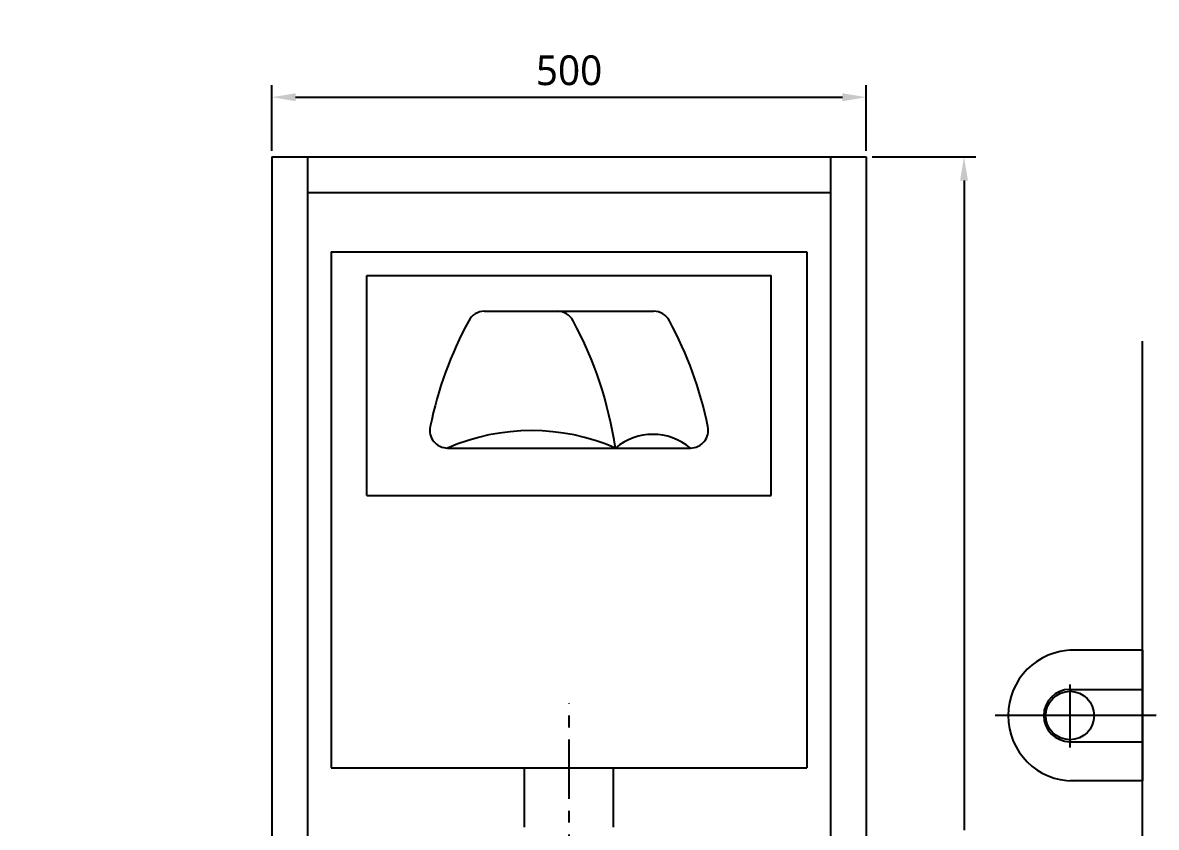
# Model space of a CAD drawing. Extents: x 2734 to 5638, y -143 to 2294.
# Drawn here: x 3943 to 4896, y 531 to 1207 of the extents above; entities that cross this region are included whole.
import ezdxf

# ---------------------------------------------------------------- set-up
doc = ezdxf.new("R2010")
doc.units = 0
doc.header["$LTSCALE"] = 20
doc.header["$MEASUREMENT"] = 0
doc.linetypes.add('CENTER', pattern=[2, 1.25, -0.25, 0.25, -0.25])
doc.layers.get('DEFPOINTS').update_dxf_attribs({"linetype": 'CONTINUOUS'})
for name, color, linetype in [('1', 1, 'CONTINUOUS'), ('3', 3, 'CONTINUOUS'), ('4', 4, 'CONTINUOUS'), ('6', 6, 'CONTINUOUS'), ('CENTER', 2, 'CENTER')]:
    doc.layers.add(name, color=color, linetype=linetype)
doc.styles.get("Standard").update_dxf_attribs({"font": 'NanumGothic.ttf'})
doc.dimstyles.get("Standard").update_dxf_attribs({"dimtxt": 2.5, "dimasz": 2, "dimexe": 2, "dimexo": 1, "dimgap": 1.5, "dimtad": 1, "dimdec": 0, "dimlfac": 10, "dimrnd": 0.5, "dimzin": 0, "dimdsep": 46, "dimtxsty": 'Standard', "dimcen": 0, "dimclrt": 2, "dimadec": 0, "dimazin": 0, "dimtfac": 1, "dimtdec": 0, "dimtmove": 0, "dimatfit": 3, "dimfxl": 0, "dimtolj": 1, "dimtzin": 0, "dimarcsym": 0})

# ---------------------------------------------------------------- blocks, each defined once
blk = doc.blocks.new('*D41')
at = {"layer": '3', "color": 3, "lineweight": -2}
for p, q in [((4152.46, 1099.55), (4152.46, 1154.62)), ((4652.46, 1099.55), (4652.46, 1154.62)), ((4172.46, 1144.62), (4632.46, 1144.62))]:
    blk.add_line(p, q, dxfattribs=at)
at = {"layer": '3', "color": 3}
for points in [[(4172.46, 1147.95), (4172.46, 1141.28), (4152.46, 1144.62)], [(4632.46, 1147.95), (4632.46, 1141.28), (4652.46, 1144.62)]]:
    blk.add_solid(points, dxfattribs=at)
at = {"layer": 'DEFPOINTS', "color": 0}
for p in [(4652.46, 1144.62), (4152.46, 1094.55), (4652.46, 1094.55)]:
    blk.add_point(p, dxfattribs=at)
at = {"layer": '3', "color": 2, "insert": (4402.46, 1167.12), "char_height": 25, "attachment_point": 5}
blk.add_mtext('\\A1;500', dxfattribs=at)
blk = doc.blocks.new('*D42')
at = {"layer": '3', "color": 3, "lineweight": -2}
for p, q in [((4657.46, 1094.55), (4744.73, 1094.55)), ((4734.73, 1074.55), (4734.73, 528.16)), ((4734.73, -65.45), (4734.73, 480.94)), ((4657.46, -85.45), (4744.73, -85.45))]:
    blk.add_line(p, q, dxfattribs=at)
at = {"layer": '3', "color": 3}
for points in [[(4731.39, 1074.55), (4738.06, 1074.55), (4734.73, 1094.55)], [(4731.39, -65.45), (4738.06, -65.45), (4734.73, -85.45)]]:
    blk.add_solid(points, dxfattribs=at)
at = {"layer": 'DEFPOINTS', "color": 0}
for p in [(4652.46, 1094.55), (4652.46, -85.45), (4734.73, -85.45)]:
    blk.add_point(p, dxfattribs=at)
at = {"layer": '3', "color": 2, "insert": (4734.73, 504.55), "char_height": 25, "attachment_point": 5}
blk.add_mtext('\\A1;1180', dxfattribs=at)

msp = doc.modelspace()

# ---------------------------------------------------------------- linework, layer by layer
at = {"layer": '1'}
for p, q in [((4823.80929, 650.61074), (4823.80929, 597.60817)), ((4896.48845, 624.54932), (4760.96388, 624.54932))]:
    msp.add_line(p, q, dxfattribs=at)
at = {"layer": '3'}
for p, q in [((4152.45539, 1094.54932), (4152.45539, -85.45068)), ((4152.45539, 1094.54932), (4652.45539, 1094.54932)), ((4182.45539, 1094.54932), (4182.45539, -85.45068)), ((4622.45539, 1094.54932), (4622.45539, -85.45068)), ((4652.45539, 1094.54932), (4652.45539, -85.45068)), ((4182.45539, 1064.54932), (4622.45539, 1064.54932)), ((4202.45539, 1014.54932), (4602.45539, 1014.54932)), ((4202.45539, 1014.54932), (4202.45539, 580.54932)), ((4602.45539, 1014.54932), (4602.45539, 580.54932)), ((4232.45539, 809.54932), (4232.45539, 994.54932)), ((4232.45539, 994.54932), (4572.45539, 994.54932)), ((4572.45539, 809.54932), (4572.45539, 994.54932)), ((4331.26676, 964.54932), (4473.64402, 964.54932)), ((4300.33971, 849.54932), (4504.57108, 849.54932)), ((4232.45539, 809.54932), (4572.45539, 809.54932)), ((4202.45539, 580.54932), (4602.45539, 580.54932)), ((4364.95539, 530.54932), (4364.95539, 580.54932)), ((4439.95539, 530.54932), (4439.95539, 580.54932))]:
    msp.add_line(p, q, dxfattribs=at)
for centre, radius, start, end in [((4331.26676, 949.54932), 15, 90, 151.66249181), ((4392.64402, 949.54932), 15, 28.33750819, 90), ((4473.64402, 949.54932), 15, 28.33750819, 90), ((4605.58242, 801.61383), 326.66326, 151.66249181, 168.34990833), ((4118.32837, 801.61383), 326.66326, 8.43821499, 28.33750819), ((4199.32837, 801.61383), 326.66326, 11.65009167, 28.33750819), ((4300.33971, 864.54932), 15, 168.34990833, 270), ((4370.89755, 687.38237), 176.85172, 66.48643904, 113.51356096), ((4473.01324, 812.09742), 48.97491, 49.88172976, 130.11827024), ((4504.57108, 864.54932), 15, 270, 11.65009167)]:
    msp.add_arc(centre, radius, start, end, dxfattribs=at)
at = {"layer": '4'}
for p, q in [((4884.80929, 679.54932), (4823.80929, 679.54932)), ((4884.80929, 679.54932), (4884.80929, 569.54932)), ((4823.80929, 646.54932), (4884.80929, 646.54932)), ((4823.80929, 602.54932), (4884.80929, 602.54932)), ((4884.80929, 569.54932), (4823.80929, 569.54932))]:
    msp.add_line(p, q, dxfattribs=at)
msp.add_circle((4823.80929, 624.54932), 20.37908, dxfattribs=at)
for centre, radius in [((4826.80929, 624.54932), 55), ((4823.80929, 624.54932), 22)]:
    msp.add_arc(centre, radius, 90, 270, dxfattribs=at)
at = {"layer": '6'}
msp.add_lwpolyline([(4002.45539, 2038.54932), (3002.45539, 2038.54932), (3002.45539, -85.45068), (4884.80929, -85.45068), (4884.80929, 939.54932)], dxfattribs=at)
at = {"layer": 'CENTER', "color": 1, "linetype": 'CENTER', "ltscale": 2}
msp.add_line((4402.45539, -85.45068), (4402.45539, 634.71501), dxfattribs=at)

# ---------------------------------------------------------------- dimensions: what is measured, and where the dimension line sits
at = {"layer": '3'}
dim = msp.add_linear_dim(base=(4652.45539, 1144.61732), p1=(4152.45539, 1094.54932), p2=(4652.45539, 1094.54932), dimstyle='Standard', override={"dimtxt": 25, "dimasz": 20, "dimexe": 10, "dimexo": 5, "dimgap": 10, "dimdec": 4, "dimlfac": 1, "dimzin": 8, "dimclrd": 3, "dimclre": 3, "dimtdec": 4, "dimarcsym": 1}, dxfattribs=at)
dim.commit()
dim.dimension.update_dxf_attribs({"geometry": '*D41', "text_midpoint": (4402.45539, 1167.11732)})
dim = msp.add_linear_dim(base=(4734.72564, -85.45068), p1=(4652.45539, 1094.54932), p2=(4652.45539, -85.45068), angle=90, dimstyle='Standard', override={"dimtxt": 25, "dimasz": 20, "dimexe": 10, "dimexo": 5, "dimgap": 10, "dimtih": 1, "dimtoh": 1, "dimdec": 4, "dimlfac": 1, "dimzin": 8, "dimclrd": 3, "dimclre": 3, "dimtdec": 4, "dimarcsym": 1}, dxfattribs=at)
dim.commit()
dim.dimension.update_dxf_attribs({"geometry": '*D42', "text_midpoint": (4734.72564, 504.54932)})

doc.saveas('drawing.dxf')
